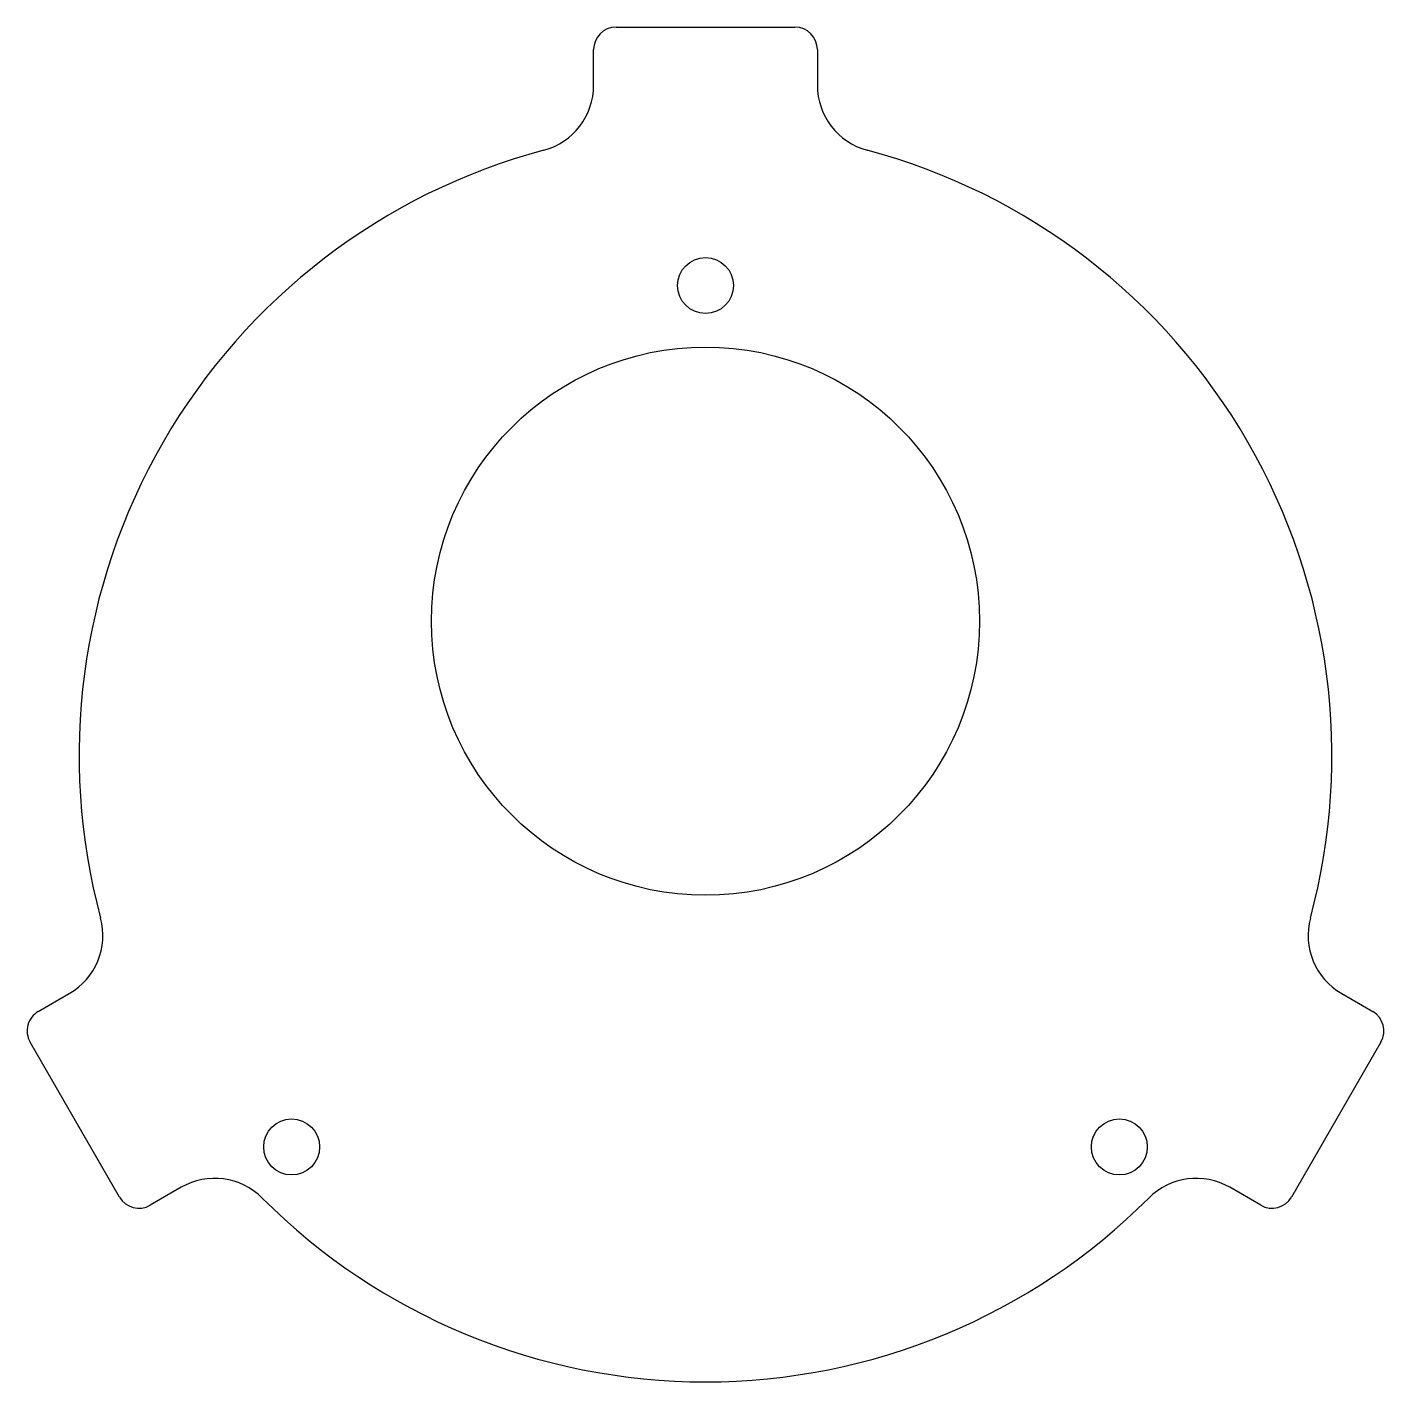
# Model space of a CAD drawing. Extents: x -30.3 to 30.3, y -34 to 26.5.
import ezdxf

# ---------------------------------------------------------------- set-up
doc = ezdxf.new("R2010")
doc.units = 0
doc.layers.get('0').update_dxf_attribs({"linetype": 'CONTINUOUS'})

msp = doc.modelspace()

# ---------------------------------------------------------------- linework, layer by layer
at = {"color": 7, "linetype": 'CONTINUOUS'}
for p, q in [((-4, 26.55), (4, 26.55)), ((-5, 23.95), (-5, 25.55)), ((5, 25.55), (5, 23.95)), ((-29.823, -17.445), (-28.437, -16.645)), ((28.437, -16.645), (29.823, -17.445)), ((-26.189, -25.739), (-30.189, -18.811)), ((30.189, -18.811), (26.189, -25.739)), ((-23.437, -25.305), (-24.823, -26.105)), ((24.823, -26.105), (23.437, -25.305))]:
    msp.add_line(p, q, dxfattribs=at)
for centre, radius in [((0, 15), 1.25), ((0, 0), 12.25), ((-18.5, -23.5), 1.25), ((18.5, -23.5), 1.25)]:
    msp.add_circle(centre, radius, dxfattribs=at)
for centre, radius, start, end in [((-4, 25.55), 1, 90, 180), ((4, 25.55), 1, 0, 90), ((-8, 23.95), 3, 284.95525, 0), ((8, 23.95), 3, 180, 255.04475), ((0, -6), 28, 104.95525, 195.04475), ((0, -6), 28, 344.95525, 75.04475), ((-29.937, -14.047), 3, 300, 15.04475), ((29.937, -14.047), 3, 164.95525, 240), ((-29.323, -18.311), 1, 120, 210), ((29.323, -18.311), 1, 330, 60), ((-21.937, -27.903), 3, 44.95525, 120), ((21.937, -27.903), 3, 60, 135.04475), ((-25.323, -25.239), 1, 210, 300), ((0, -6), 28, 224.95525, 315.04475), ((25.323, -25.239), 1, 240, 330)]:
    msp.add_arc(centre, radius, start, end, dxfattribs=at)

doc.saveas('drawing.dxf')
